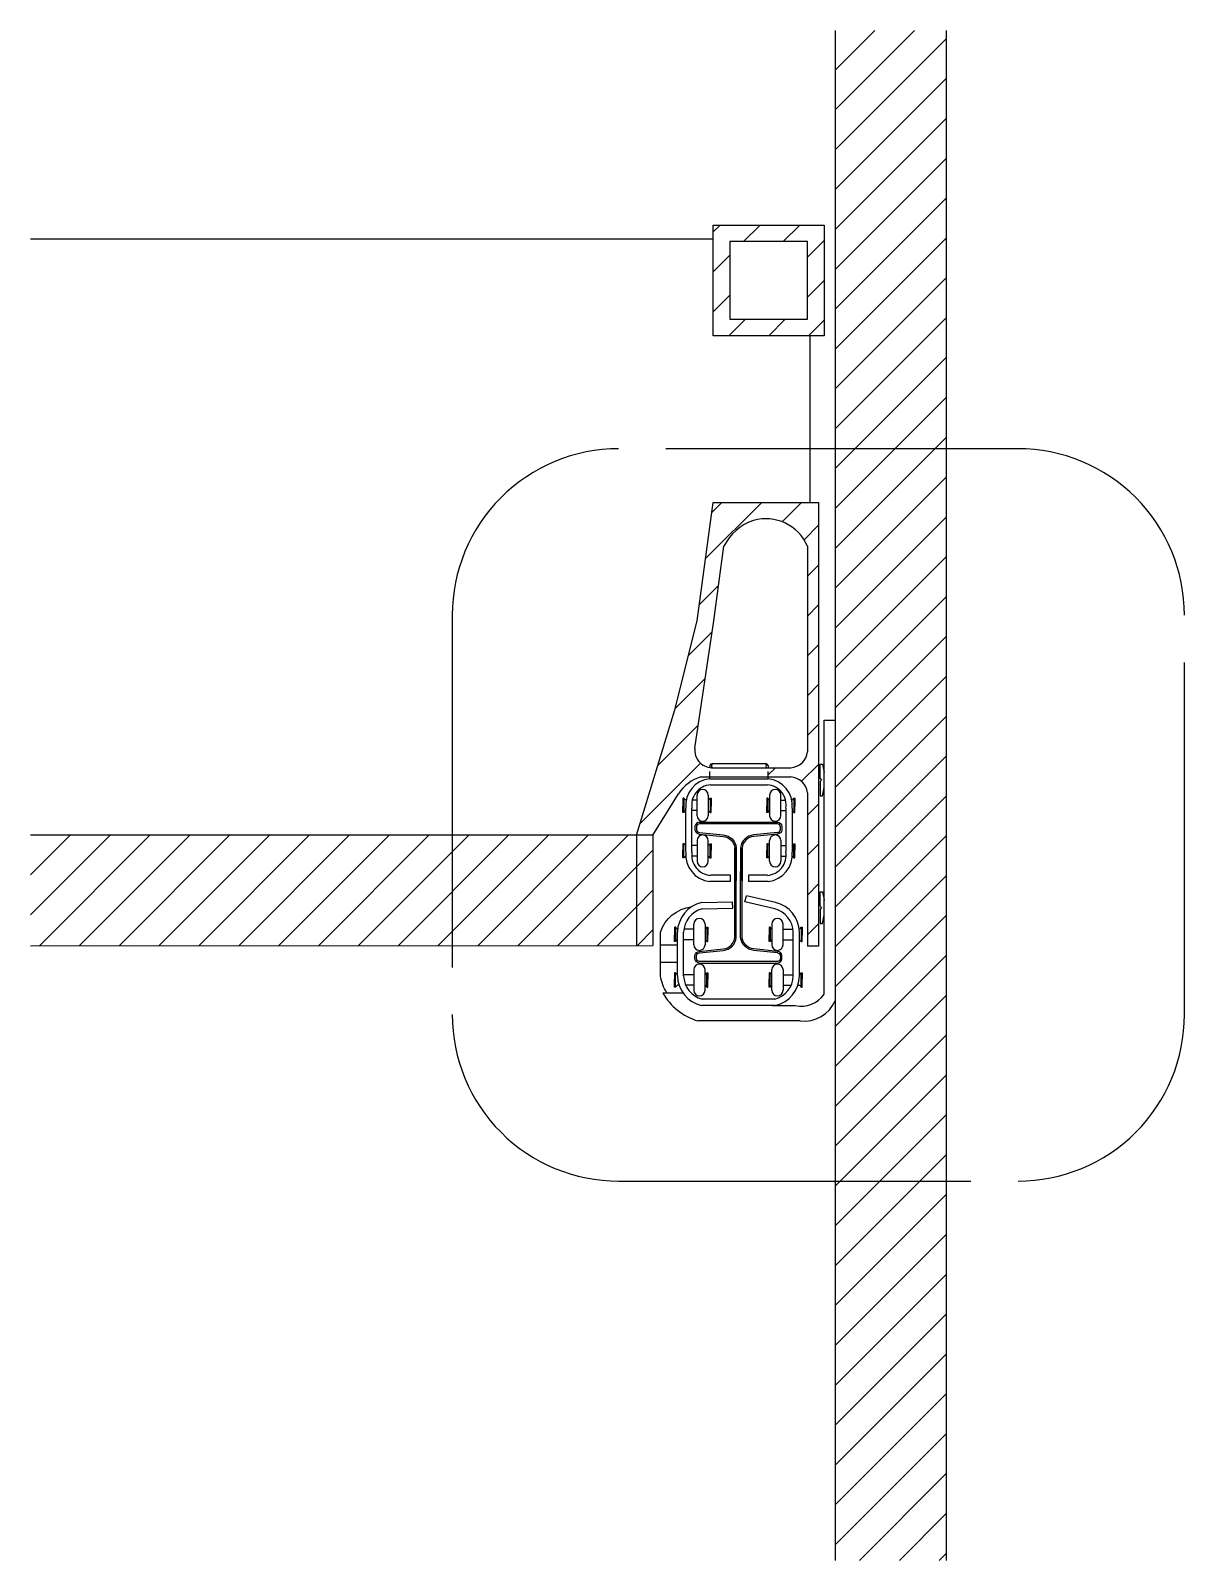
# Model space of a CAD drawing. Header units: millimetres. Extents: x 2635 to 3387, y 827 to 1078.
# Drawn here: x 2841.34 to 2862.14, y 827.46 to 855.04 of the extents above; entities that cross this region are included whole.
import ezdxf

# ---------------------------------------------------------------- set-up
doc = ezdxf.new("R2010")
doc.units = ezdxf.units.MM
doc.linetypes.add('HIDDEN', pattern=[0.375, 0.25, -0.125])
doc.linetypes.add('TRATTOPUNTO', pattern=[25.4, 12.7, -6.35, 0, -6.35])
for name, color, linetype in [('FINESTRE', 4, 'Continuous'), ('G-ANNO-LOGO', 3, 'Continuous'), ('linee sezionate', 4, 'Continuous'), ('prospetti', 2, 'Continuous'), ('simboli tratteggiati', 1, 'Continuous'), ('viti', 5, 'Continuous')]:
    doc.layers.add(name, color=color, linetype=linetype)

msp = doc.modelspace()

# ---------------------------------------------------------------- hatches: boundary and pattern name
at = {"layer": 'G-ANNO-LOGO'}
h = msp.add_hatch(dxfattribs=at)
h.set_pattern_fill('ANSI31', color=256, scale=0.16)
h.paths.add_polyline_path([(2857.846, 834.3), (2855.845, 834.3), (2855.845, 827.463), (2857.846, 827.463)])
h.paths.add_polyline_path([(2857.846, 847.5), (2855.845, 847.5), (2855.845, 834.3), (2857.846, 834.3)])
h.paths.add_polyline_path([(2852.259, 840.533), (2848.94, 840.533), (2848.94, 838.542), (2852.259, 838.544)])
h.paths.add_polyline_path([(2848.94, 840.533), (2841.338, 840.533), (2841.338, 838.54), (2848.94, 838.542)])
h.paths.add_polyline_path([(2855.645, 851.533), (2853.645, 851.533), (2853.645, 849.533), (2855.645, 849.533)])
h.paths.add_polyline_path([(2855.345, 849.833), (2853.945, 849.833), (2853.945, 851.233), (2855.345, 851.233)], flags=16)
h.paths.add_polyline_path([(2857.846, 855.037), (2855.845, 855.037), (2855.845, 847.5), (2857.846, 847.5)])
h = msp.add_hatch(dxfattribs=at)
h.set_pattern_fill('ANSI31', color=256, scale=0.16)
h.paths.add_polyline_path([(2853.581, 841.754, -0.398867), (2853.313, 842.101), (2853.654, 844.4), (2853.837, 845.742, -0.203536), (2854.371, 846.208, -0.37701), (2855.344, 845.742), (2855.344, 842.037, -0.372092), (2855.042, 841.751), (2854.636, 841.751), (2854.636, 841.585), (2855.013, 841.585, -0.398329), (2855.344, 841.299), (2855.344, 838.533), (2855.544, 838.533), (2855.544, 846.533), (2853.644, 846.533), (2853.354, 844.4), (2852.953, 842.795), (2852.259, 840.533), (2852.559, 840.533), (2853.018, 841.278, -0.187371), (2853.423, 841.585), (2853.581, 841.585)])
h = msp.add_hatch(dxfattribs=at)
h.set_pattern_fill('ANSI31', color=256, scale=0.16)
h.paths.add_polyline_path([(2852.559, 840.533), (2852.259, 840.533), (2852.259, 838.544), (2852.559, 838.544)])

# ---------------------------------------------------------------- linework, layer by layer
msp.add_line((2855.845, 842.606), (2855.845, 837.552))
at = {"layer": 'FINESTRE'}
for p, q in [((2853.581, 841.553), (2854.636, 841.553)), ((2853.595, 841.442), (2854.622, 841.442)), ((2853.353, 840.886), (2853.353, 841.258)), ((2853.555, 841.258), (2853.555, 840.886)), ((2854.662, 841.258), (2854.662, 840.886)), ((2854.864, 840.886), (2854.864, 841.258)), ((2853.149, 840.232), (2853.149, 841.021)), ((2853.26, 840.233), (2853.26, 841.019)), ((2854.956, 841.019), (2854.956, 840.233)), ((2855.068, 841.021), (2855.068, 840.232)), ((2854.803, 840.584), (2854.373, 840.539)), ((2853.353, 840.438), (2853.353, 840.066)), ((2853.555, 840.066), (2853.555, 840.438)), ((2854.662, 840.066), (2854.662, 840.438)), ((2854.864, 840.438), (2854.864, 840.066)), ((2853.948, 839.699), (2853.581, 839.699)), ((2853.948, 839.811), (2853.595, 839.811)), ((2853.948, 839.811), (2853.948, 839.699)), ((2854.622, 839.811), (2854.278, 839.811)), ((2854.278, 839.811), (2854.278, 839.699)), ((2854.636, 839.699), (2854.278, 839.699)), ((2854.217, 839.334), (2854.243, 839.443)), ((2854.768, 839.32), (2854.243, 839.443)), ((2853.431, 839.32), (2853.994, 839.332)), ((2853.445, 839.208), (2853.996, 839.22)), ((2853.996, 839.22), (2853.994, 839.332)), ((2854.754, 839.208), (2854.217, 839.334)), ((2853.295, 838.56), (2853.295, 838.932)), ((2853.497, 838.932), (2853.497, 838.56)), ((2854.702, 838.932), (2854.702, 838.56)), ((2854.904, 838.56), (2854.904, 838.932)), ((2852.999, 837.998), (2852.999, 838.787)), ((2853.11, 838), (2853.11, 838.786)), ((2855.089, 838), (2855.089, 838.786)), ((2855.2, 837.998), (2855.2, 838.787)), ((2853.396, 838.414), (2853.826, 838.458)), ((2854.803, 838.414), (2854.373, 838.458)), ((2853.295, 838.111), (2853.295, 837.739)), ((2853.497, 837.739), (2853.497, 838.111)), ((2854.702, 837.739), (2854.702, 838.111)), ((2854.904, 838.111), (2854.904, 837.739)), ((2854.768, 837.466), (2853.431, 837.466)), ((2854.754, 837.577), (2853.445, 837.577))]:
    msp.add_line(p, q, dxfattribs=at)
for points in [[(2853.393, 840.768, 0.339063), (2853.316, 840.696), (2853.316, 840.628, 0.339063), (2853.393, 840.556), (2853.823, 840.512, -0.363464), (2854.033, 840.304), (2854.033, 839.712)], [(2853.393, 840.768), (2854.806, 840.768, -0.339063), (2854.883, 840.696), (2854.883, 840.628, -0.339063), (2854.806, 840.556), (2854.376, 840.512, 0.363464), (2854.166, 840.304), (2854.166, 839.712)], [(2854.803, 840.584, 0.329139), (2854.855, 840.631), (2854.855, 840.694, 0.323406), (2854.804, 840.74), (2853.395, 840.74, 0.323406), (2853.344, 840.694), (2853.344, 840.631, 0.330031), (2853.396, 840.584), (2853.826, 840.539)], [(2853.825, 840.539, -0.363464), (2854.061, 840.307), (2854.061, 839.715)], [(2854.374, 840.539, 0.363464), (2854.139, 840.307), (2854.139, 839.715)], [(2853.393, 838.23, -0.339063), (2853.316, 838.302), (2853.316, 838.369, -0.339063), (2853.393, 838.441), (2853.823, 838.486, 0.363464), (2854.033, 838.694), (2854.033, 840.304)], [(2853.393, 838.23), (2854.806, 838.23, 0.339063), (2854.883, 838.302), (2854.883, 838.369, 0.339063), (2854.806, 838.441), (2854.376, 838.486, -0.363464), (2854.166, 838.694), (2854.166, 840.304)], [(2853.825, 838.458, 0.363464), (2854.061, 838.691), (2854.061, 839.88)], [(2854.374, 838.458, -0.363464), (2854.139, 838.691), (2854.139, 839.88)], [(2854.803, 838.414, -0.329139), (2854.855, 838.367), (2854.855, 838.304, -0.323406), (2854.804, 838.258), (2853.395, 838.258, -0.323406), (2853.344, 838.304), (2853.344, 838.367, -0.330031), (2853.396, 838.414), (2853.826, 838.458)]]:
    msp.add_lwpolyline(points, format="xyb", dxfattribs=at)
for centre, radius, start, end in [((2854.652, 845.346), 0.906, 108.0745, 154.093), ((2854.593, 845.421), 0.817, 23.1239, 105.7517), ((2853.629, 842.069), 0.318, 174.2573, 267.382), ((2855.028, 842.069), 0.318, 272.618, 354.2573), ((2853.616, 840.91), 0.701, 105.968, 148.1942), ((2855.028, 841.267), 0.318, 5.7427, 87.382), ((2853.637, 841.066), 0.49, 96.5214, 185.3205), ((2853.637, 841.066), 0.49, 96.5214, 185.3205), ((2853.621, 841.077), 0.365, 94.1194, 189.1215), ((2853.621, 841.077), 0.365, 94.1194, 189.1215), ((2853.454, 841.258), 0.101, 0, 180), ((2854.596, 841.077), 0.365, 350.8785, 85.8806), ((2854.58, 841.066), 0.49, 354.6795, 83.4786), ((2854.763, 841.258), 0.101, 0, 180), ((2853.454, 840.886), 0.101, 180, 0), ((2854.763, 840.886), 0.101, 180, 0), ((2853.454, 840.438), 0.101, 0, 180), ((2854.763, 840.438), 0.101, 0, 180), ((2853.637, 840.186), 0.49, 174.6795, 263.4786), ((2853.621, 840.175), 0.365, 170.8785, 265.8806), ((2854.596, 840.175), 0.365, 274.1194, 9.1215), ((2854.58, 840.186), 0.49, 276.5214, 5.3205), ((2853.454, 840.066), 0.101, 180, 0), ((2854.763, 840.066), 0.101, 180, 0), ((2853.56, 838.773), 0.561, 103.2585, 178.5835), ((2853.56, 838.773), 0.449, 104.8238, 178.4171), ((2854.639, 838.773), 0.449, 1.5829, 75.1762), ((2854.639, 838.773), 0.561, 1.4165, 76.7415), ((2853.396, 838.932), 0.101, 0, 180), ((2854.803, 838.932), 0.101, 0, 180), ((2853.396, 838.56), 0.101, 180, 0), ((2854.803, 838.56), 0.101, 180, 0), ((2853.56, 838.012), 0.561, 181.4165, 256.7415), ((2853.56, 838.012), 0.449, 181.5829, 255.1762), ((2853.396, 838.111), 0.101, 0, 180), ((2854.803, 838.111), 0.101, 0, 180), ((2854.639, 838.012), 0.449, 284.8238, 358.4171), ((2854.639, 838.012), 0.561, 283.2585, 358.5835), ((2853.396, 837.739), 0.101, 180, 0), ((2854.803, 837.739), 0.101, 180, 0)]:
    msp.add_arc(centre, radius, start, end, dxfattribs=at)
at = {"layer": 'linee sezionate'}
for p, q in [((2855.845, 855.037), (2855.845, 827.463)), ((2857.846, 855.037), (2857.846, 827.463)), ((2853.354, 844.4), (2853.644, 846.533)), ((2853.644, 846.533), (2855.544, 846.533)), ((2855.544, 846.533), (2855.544, 838.533)), ((2853.654, 844.4), (2853.837, 845.742)), ((2855.344, 845.742), (2855.344, 842.037)), ((2852.953, 842.795), (2853.354, 844.4)), ((2853.313, 842.101), (2853.654, 844.4)), ((2852.259, 840.533), (2852.953, 842.795)), ((2853.423, 841.585), (2855.042, 841.585)), ((2853.615, 841.751), (2855.042, 841.751)), ((2852.559, 840.533), (2853.019, 841.28)), ((2855.344, 841.299), (2855.344, 838.533)), ((2852.559, 840.533), (2841.338, 840.533)), ((2852.259, 840.533), (2852.259, 838.544)), ((2852.559, 840.533), (2852.559, 838.544)), ((2841.338, 838.54), (2852.559, 838.544)), ((2855.544, 838.533), (2855.344, 838.533))]:
    msp.add_line(p, q, dxfattribs=at)
for points in [[(2855.645, 849.533), (2853.645, 849.533), (2853.645, 851.533), (2855.645, 851.533)], [(2855.345, 851.233), (2853.945, 851.233), (2853.945, 849.833), (2855.345, 849.833)]]:
    msp.add_lwpolyline(points, close=True, dxfattribs=at)
at = {"layer": 'prospetti'}
for p, q in [((2841.338, 851.283), (2853.645, 851.283)), ((2855.395, 846.533), (2855.395, 849.533)), ((2853.581, 841.784), (2853.581, 841.754)), ((2853.581, 841.553), (2853.581, 841.585)), ((2854.636, 841.784), (2854.636, 841.751)), ((2854.636, 841.553), (2854.636, 841.585)), ((2852.999, 838.555), (2852.693, 838.555)), ((2852.997, 838.238), (2852.691, 838.238))]:
    msp.add_line(p, q, dxfattribs=at)
at = {"layer": 'prospetti', "ltscale": 0.1}
msp.add_line((2853.63, 841.824), (2854.587, 841.824), dxfattribs=at)
at = {"layer": 'prospetti'}
msp.add_lwpolyline([(2852.809, 837.693, -0.100289), (2852.693, 837.996), (2852.693, 838.789, -0.291504), (2853.249, 839.241)], format="xyb", dxfattribs=at)
for centre, radius, start, end in [((2853.634, 841.769), 0.0553, 85.2298, 164.4078), ((2853.668, 841.785), 0.054, 133.7521, 219.4919), ((2854.583, 841.769), 0.0553, 15.5922, 94.7702), ((2854.549, 841.785), 0.054, 320.5081, 46.2479)]:
    msp.add_arc(centre, radius, start, end, dxfattribs=at)
at = {"layer": 'simboli tratteggiati', "linetype": 'HIDDEN', "ltscale": 0.1}
for p, q in [((2853.581, 841.585), (2853.581, 841.754)), ((2854.636, 841.585), (2854.636, 841.751))]:
    msp.add_line(p, q, dxfattribs=at)
at = {"layer": 'simboli tratteggiati', "linetype": 'TRATTOPUNTO', "ltscale": 0.5}
msp.add_lwpolyline([(2851.94, 834.3), (2859.14, 834.3, 0.414214), (2862.14, 837.3), (2862.14, 844.5, 0.414214), (2859.14, 847.5), (2851.94, 847.5, 0.414214), (2848.94, 844.5), (2848.94, 837.3, 0.414214)], format="xyb", close=True, dxfattribs=at)
at = {"layer": 'viti'}
for p, q in [((2855.645, 837.669), (2855.645, 842.606)), ((2855.645, 842.606), (2855.845, 842.606)), ((2855.845, 842.606), (2855.845, 837.552)), ((2855.845, 842.606), (2855.845, 837.552)), ((2855.57, 841.558), (2855.599, 841.529)), ((2855.599, 841.529), (2855.57, 841.501)), ((2853.116, 841.2), (2853.116, 840.945)), ((2853.149, 841.168), (2853.157, 841.168)), ((2853.353, 841.168), (2853.267, 841.168)), ((2853.588, 841.2), (2853.588, 840.945)), ((2854.629, 841.2), (2854.629, 840.945)), ((2854.864, 841.168), (2854.95, 841.168)), ((2855.068, 841.168), (2855.06, 841.168)), ((2855.1, 841.2), (2855.1, 840.945)), ((2853.353, 840.977), (2853.26, 840.977)), ((2854.864, 840.977), (2854.956, 840.977)), ((2853.116, 840.125), (2853.116, 840.38)), ((2853.353, 840.347), (2853.26, 840.347)), ((2853.588, 840.125), (2853.588, 840.38)), ((2854.629, 840.125), (2854.629, 840.38)), ((2854.864, 840.347), (2854.956, 840.347)), ((2855.1, 840.125), (2855.1, 840.38)), ((2853.353, 840.157), (2853.256, 840.156)), ((2854.864, 840.157), (2854.961, 840.157)), ((2855.57, 839.258), (2855.599, 839.229)), ((2855.599, 839.229), (2855.57, 839.201)), ((2852.966, 838.874), (2852.966, 838.618)), ((2852.999, 838.841), (2853.003, 838.841)), ((2853.295, 838.841), (2853.115, 838.841)), ((2853.53, 838.874), (2853.53, 838.618)), ((2854.669, 838.874), (2854.669, 838.618)), ((2854.904, 838.841), (2855.084, 838.841)), ((2855.2, 838.841), (2855.197, 838.841)), ((2855.233, 838.874), (2855.233, 838.618)), ((2853.295, 838.651), (2853.11, 838.651)), ((2854.904, 838.651), (2855.089, 838.651)), ((2852.966, 837.797), (2852.966, 838.053)), ((2853.295, 838.02), (2853.11, 838.02)), ((2853.53, 837.797), (2853.53, 838.053)), ((2854.669, 837.797), (2854.669, 838.053)), ((2854.904, 838.02), (2855.089, 838.02)), ((2855.233, 837.797), (2855.233, 838.053)), ((2853.029, 837.83), (2852.999, 837.83)), ((2853.295, 837.83), (2853.149, 837.83)), ((2854.904, 837.83), (2855.05, 837.83)), ((2855.17, 837.83), (2855.2, 837.83)), ((2852.735, 837.693), (2853.098, 837.693)), ((2854.707, 837.466), (2855.124, 837.466)), ((2855.215, 837.186), (2853.367, 837.186))]:
    msp.add_line(p, q, dxfattribs=at)
for points in [[(2855.57, 841.558), (2855.57, 841.814), (2855.612, 841.814), (2855.642, 841.667), (2855.645, 841.664)], [(2855.57, 841.501), (2855.57, 841.244), (2855.612, 841.244), (2855.642, 841.392), (2855.645, 841.395)], [(2853.116, 841.2), (2853.098, 841.2), (2853.098, 841.06)], [(2853.116, 840.945), (2853.098, 840.945), (2853.098, 841.06)], [(2853.149, 841.168), (2853.13, 841.184), (2853.116, 841.2)], [(2853.555, 841.168), (2853.574, 841.184), (2853.588, 841.2)], [(2853.588, 841.2), (2853.606, 841.2), (2853.606, 841.06)], [(2853.588, 840.945), (2853.606, 840.945), (2853.606, 841.06)], [(2854.629, 841.2), (2854.611, 841.2), (2854.611, 841.06)], [(2854.629, 840.945), (2854.611, 840.945), (2854.611, 841.06)], [(2854.662, 841.168), (2854.643, 841.184), (2854.629, 841.2)], [(2855.068, 841.168), (2855.087, 841.184), (2855.1, 841.2)], [(2855.1, 841.2), (2855.119, 841.2), (2855.119, 841.06)], [(2855.1, 840.945), (2855.119, 840.945), (2855.119, 841.06)], [(2853.149, 840.977), (2853.13, 840.961), (2853.116, 840.945)], [(2853.555, 840.977), (2853.574, 840.961), (2853.588, 840.945)], [(2854.662, 840.977), (2854.643, 840.961), (2854.629, 840.945)], [(2855.068, 840.977), (2855.087, 840.961), (2855.1, 840.945)], [(2853.116, 840.38), (2853.098, 840.38), (2853.098, 840.265)], [(2853.116, 840.125), (2853.098, 840.125), (2853.098, 840.265)], [(2853.149, 840.347), (2853.13, 840.364), (2853.116, 840.38)], [(2853.555, 840.347), (2853.574, 840.364), (2853.588, 840.38)], [(2853.588, 840.38), (2853.606, 840.38), (2853.606, 840.265)], [(2853.588, 840.125), (2853.606, 840.125), (2853.606, 840.265)], [(2854.629, 840.38), (2854.611, 840.38), (2854.611, 840.265)], [(2854.629, 840.125), (2854.611, 840.125), (2854.611, 840.265)], [(2854.662, 840.347), (2854.643, 840.364), (2854.629, 840.38)], [(2855.068, 840.347), (2855.087, 840.364), (2855.1, 840.38)], [(2855.1, 840.38), (2855.119, 840.38), (2855.119, 840.265)], [(2855.1, 840.125), (2855.119, 840.125), (2855.119, 840.265)], [(2853.147, 840.156), (2853.13, 840.141), (2853.116, 840.125)], [(2853.555, 840.157), (2853.574, 840.141), (2853.588, 840.125)], [(2854.662, 840.157), (2854.643, 840.141), (2854.629, 840.125)], [(2855.069, 840.156), (2855.087, 840.141), (2855.1, 840.125)], [(2855.57, 839.258), (2855.57, 839.514), (2855.612, 839.514), (2855.642, 839.367), (2855.645, 839.364)], [(2855.57, 839.201), (2855.57, 838.944), (2855.612, 838.944), (2855.642, 839.092), (2855.645, 839.095)], [(2852.966, 838.874), (2852.948, 838.874), (2852.948, 838.733)], [(2852.999, 838.841), (2852.98, 838.857), (2852.966, 838.874)], [(2853.497, 838.841), (2853.516, 838.857), (2853.53, 838.874)], [(2853.53, 838.874), (2853.548, 838.874), (2853.548, 838.733)], [(2854.669, 838.874), (2854.651, 838.874), (2854.651, 838.733)], [(2854.702, 838.841), (2854.683, 838.857), (2854.669, 838.874)], [(2855.2, 838.841), (2855.219, 838.857), (2855.233, 838.874)], [(2855.233, 838.874), (2855.251, 838.874), (2855.251, 838.733)], [(2852.966, 838.618), (2852.948, 838.618), (2852.948, 838.733)], [(2852.999, 838.651), (2852.98, 838.634), (2852.966, 838.618)], [(2853.497, 838.651), (2853.516, 838.634), (2853.53, 838.618)], [(2853.53, 838.618), (2853.548, 838.618), (2853.548, 838.733)], [(2854.669, 838.618), (2854.651, 838.618), (2854.651, 838.733)], [(2854.702, 838.651), (2854.683, 838.634), (2854.669, 838.618)], [(2855.2, 838.651), (2855.219, 838.634), (2855.233, 838.618)], [(2855.233, 838.618), (2855.251, 838.618), (2855.251, 838.733)], [(2852.966, 838.053), (2852.948, 838.053), (2852.948, 837.938)], [(2852.999, 838.02), (2852.98, 838.036), (2852.966, 838.053)], [(2853.497, 838.02), (2853.516, 838.036), (2853.53, 838.053)], [(2853.53, 838.053), (2853.548, 838.053), (2853.548, 837.938)], [(2854.669, 838.053), (2854.651, 838.053), (2854.651, 837.938)], [(2854.702, 838.02), (2854.683, 838.036), (2854.669, 838.053)], [(2855.2, 838.02), (2855.219, 838.036), (2855.233, 838.053)], [(2855.233, 838.053), (2855.251, 838.053), (2855.251, 837.938)], [(2852.966, 837.797), (2852.948, 837.797), (2852.948, 837.938)], [(2852.999, 837.83), (2852.98, 837.814), (2852.966, 837.797)], [(2853.497, 837.83), (2853.516, 837.814), (2853.53, 837.797)], [(2853.53, 837.797), (2853.548, 837.797), (2853.548, 837.938)], [(2854.669, 837.797), (2854.651, 837.797), (2854.651, 837.938)], [(2854.702, 837.83), (2854.683, 837.814), (2854.669, 837.797)], [(2855.2, 837.83), (2855.219, 837.814), (2855.233, 837.797)], [(2855.233, 837.797), (2855.251, 837.797), (2855.251, 837.938)]]:
    msp.add_lwpolyline(points, dxfattribs=at)
for centre, radius, start, end in [((2853.693, 838.242), 1.105, 209.7964, 252.8099), ((2855.234, 837.952), 0.499, 257.2699, 325.3869), ((2855.286, 837.788), 0.606, 263.2227, 337.0533)]:
    msp.add_arc(centre, radius, start, end, dxfattribs=at)

doc.saveas('drawing.dxf')
